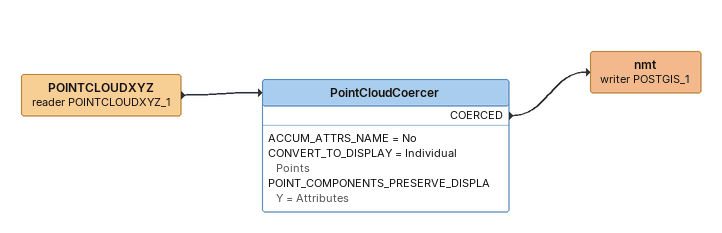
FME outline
POINTCLOUDXYZ (reader POINTCLOUDXYZ_1)
    -> PointCloudCoercer
PointCloudCoercer
    ACCUM_ATTRS_NAME = No
    CONVERT_TO_DISPLAY = Individual Points
    POINT_COMPONENTS_PRESERVE_DISPLAY = Attributes
    COERCED -> nmt (writer POSTGIS_1)
nmt (writer POSTGIS_1)
